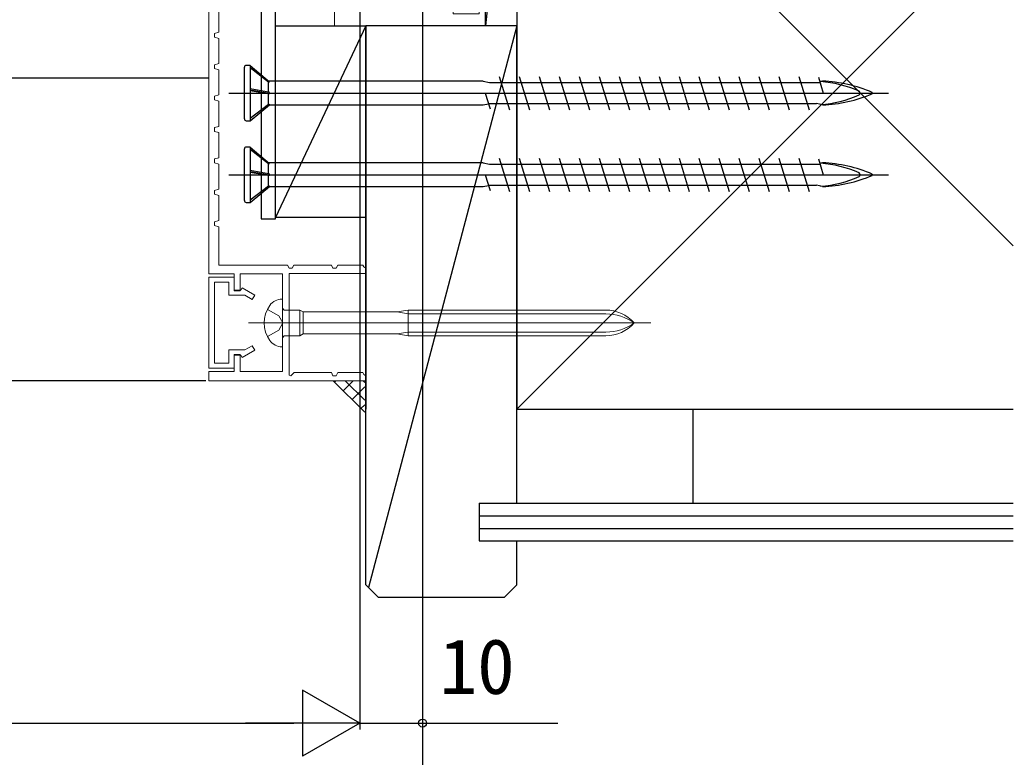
# Model space of a CAD drawing. Units: millimetres, scale not verified. Extents: x -525 to 525, y -783 to 779.
# Drawn here: x 167.7 to 325.8, y 131.4 to 248.8 of the extents above; entities that cross this region are included whole.
import ezdxf
from ezdxf.enums import TextEntityAlignment as Align

# ---------------------------------------------------------------- set-up
doc = ezdxf.new("R2010")
doc.units = ezdxf.units.MM
doc.header["$LTSCALE"] = 4
doc.layers.add('0-3_YKK_11', color=211, linetype='Continuous', lineweight=18)
doc.layers.add('0-4_YKK_11E', color=7, linetype='Continuous', lineweight=18)
for name, color, linetype in [('0-6_YKK_13', 4, 'Continuous'), ('0-7_YKK_D', 6, 'Continuous'), ('0-9_YSS_K', 3, 'Continuous'), ('0-A_YSS_KE', 3, 'Continuous')]:
    doc.layers.add(name, color=color, linetype=linetype)
doc.styles.add('ＭＳ ゴシック', font='')
doc.styles.get('ＭＳ ゴシック').set_extended_font_data('MS Gothic')

msp = doc.modelspace()

# ---------------------------------------------------------------- linework, layer by layer
at = {"layer": '0-3_YKK_11', "color": 30}
msp.add_line((197.771, 256.343), (197.771, 208.343), dxfattribs=at)
at = {"layer": '0-3_YKK_11', "color": 7}
for p, q in [((209.422, 204.343), (209.471, 204.343)), ((212.79, 198.793), (212.79, 202.293)), ((204.096, 200.543), (268.129, 200.543)), ((229.471, 198.493), (260.955, 198.493))]:
    msp.add_line(p, q, dxfattribs=at)
at = {"layer": '0-3_YKK_11', "color": 30}
for points in [[(222.415, 209.461), (222.271, 209.743), (218.271, 209.743), (218.016, 209.243), (217.526, 209.243), (217.271, 209.743), (211.271, 209.743), (211.016, 209.243), (210.526, 209.243), (210.271, 209.743), (199.371, 209.743), (199.371, 215.843), (198.671, 216.04), (198.671, 216.646), (199.371, 216.843), (199.371, 220.843), (198.671, 221.04), (198.671, 221.646), (199.371, 221.843), (199.371, 225.843), (198.671, 226.04), (198.671, 226.646), (199.371, 226.843), (199.371, 230.843), (198.671, 231.04), (198.671, 231.646), (199.371, 231.843), (199.371, 235.843), (198.671, 236.04), (198.671, 236.646), (199.371, 236.843), (199.371, 240.843), (198.671, 241.04), (198.671, 241.646), (199.371, 241.843), (199.371, 245.843), (198.671, 246.04), (198.671, 246.646), (199.371, 246.843), (199.371, 250.843)], [(222.771, 208.443), (222.771, 209.243), (222.415, 209.461)], [(197.771, 208.343), (201.771, 208.343), (201.771, 205.643), (202.771, 205.643), (202.771, 208.343), (209.471, 208.343), (209.471, 192.843), (202.771, 192.843), (202.771, 195.543), (201.771, 195.543), (201.771, 192.843), (197.771, 192.843), (197.771, 191.343), (222.771, 191.343)], [(222.415, 192.361), (222.271, 192.643), (218.271, 192.643), (218.016, 192.143), (217.526, 192.143), (217.271, 192.643), (211.354, 192.643), (210.818, 192.107), (210.571, 192.209), (210.571, 208.443), (222.771, 208.443)], [(222.771, 191.343), (222.771, 192.143), (222.415, 192.361)]]:
    msp.add_lwpolyline(points, dxfattribs=at)
msp.add_lwpolyline([(197.771, 207.843), (197.771, 193.343), (201.771, 193.343), (201.771, 195.443), (202.871, 195.443), (203.086, 195.069), (205.071, 196.215), (204.671, 196.908), (203.518, 196.243), (200.971, 196.243), (200.971, 194.143), (198.671, 194.143), (198.671, 207.043), (200.971, 207.043), (200.971, 204.943), (203.518, 204.943), (204.671, 204.277), (205.071, 204.97), (203.086, 206.116), (202.871, 205.743), (201.771, 205.743), (201.771, 207.843)], close=True, dxfattribs=at)
at = {"layer": '0-3_YKK_11', "color": 7}
for points in [[(209.471, 204.343), (209.471, 196.743), (209.422, 196.743)], [(207.079, 202.693), (208.93, 201.688), (209.539, 200.543), (208.93, 199.398), (207.079, 198.393)], [(209.471, 202.893), (209.771, 202.593), (212.271, 202.593)], [(260.955, 202.593), (229.471, 202.593), (227.671, 202.293), (212.79, 202.293), (212.271, 202.593), (212.271, 198.493), (209.771, 198.493), (209.471, 198.193)], [(229.471, 202.593), (229.471, 198.493), (227.671, 198.793), (229.471, 199.093), (260.955, 199.093)], [(260.955, 201.993), (229.471, 201.993), (227.671, 202.293)], [(227.671, 198.793), (212.79, 198.793), (212.271, 198.493)]]:
    msp.add_lwpolyline(points, dxfattribs=at)
for centre, radius, start, end in [((209.422, 201.943), 2.4, 90, 144.31464), ((211.371, 200.543), 4.8, 144.31464, 215.68536), ((260.955, 196.593), 6, 41.17288, 90), ((260.955, 194.234), 7.759, 54.40104, 90), ((260.955, 204.493), 6, 269.99998, 318.8271), ((260.955, 206.851), 7.759, 269.99998, 305.59899), ((209.422, 199.143), 2.4, 215.68536, 269.99998)]:
    msp.add_arc(centre, radius, start, end, dxfattribs=at)
at = {"layer": '0-4_YKK_11E', "color": 4}
msp.add_lwpolyline([(236.671, 291.843), (236.671, 249.743), (240.771, 249.743), (240.771, 252.843), (241.771, 252.843), (241.771, 247.843), (217.771, 247.843), (217.771, 253.843), (218.771, 253.843)], dxfattribs=at)
at = {"layer": '0-6_YKK_13'}
for p, q in [((203.426, 233.042), (203.426, 241.242)), ((204.326, 241.542), (203.726, 241.542)), ((204.326, 241.542), (204.326, 232.742)), ((204.326, 241.542), (207.442, 238.927)), ((204.326, 241.226), (207.27, 238.934)), ((197.771, 239.498), (4.712, 239.498)), ((207.27, 238.934), (207.442, 238.927)), ((207.27, 237.312), (207.27, 238.934)), ((241.426, 239.042), (207.305, 239.042)), ((241.426, 239.042), (242.442, 238.817)), ((242.442, 238.817), (244.277, 238.817)), ((243.975, 239.792), (245.617, 234.492)), ((244.277, 238.817), (295.033, 238.817)), ((247.155, 239.792), (248.797, 234.492)), ((250.335, 239.792), (251.977, 234.492)), ((253.515, 239.792), (255.157, 234.492)), ((256.695, 239.792), (258.337, 234.492)), ((259.875, 239.792), (261.517, 234.492)), ((263.055, 239.792), (264.697, 234.492)), ((266.235, 239.792), (267.877, 234.492)), ((269.415, 239.792), (271.057, 234.492)), ((272.595, 239.792), (274.237, 234.492)), ((275.775, 239.792), (277.417, 234.492)), ((278.955, 239.792), (280.597, 234.492)), ((282.135, 239.792), (283.777, 234.492)), ((285.315, 239.792), (286.957, 234.492)), ((288.495, 239.792), (290.137, 234.492)), ((291.675, 239.792), (293.317, 234.492)), ((294.774, 239.653), (295.552, 237.142)), ((295.426, 239.042), (294.993, 238.949)), ((200.926, 237.142), (305.926, 237.142)), ((204.326, 237.855), (207.27, 237.312)), ((207.442, 237.086), (204.326, 237.612)), ((204.326, 237.536), (207.27, 237.096)), ((207.27, 237.312), (207.442, 237.086)), ((241.739, 237.142), (242.517, 234.632)), ((207.27, 235.393), (207.27, 237.096)), ((207.27, 237.096), (207.442, 237.086)), ((204.326, 233.119), (207.27, 235.393)), ((204.326, 232.742), (207.442, 235.242)), ((207.442, 235.242), (207.27, 235.393)), ((207.442, 235.242), (241.426, 235.242)), ((241.426, 235.242), (242.265, 235.447)), ((242.258, 235.468), (294.477, 235.468)), ((295.426, 235.242), (294.477, 235.468)), ((203.726, 232.742), (204.326, 232.742)), ((203.426, 220.042), (203.426, 228.242)), ((204.326, 228.542), (203.726, 228.542)), ((204.326, 228.542), (204.326, 219.742)), ((204.326, 228.542), (207.442, 225.927)), ((204.326, 228.226), (207.27, 225.934)), ((243.975, 226.792), (245.617, 221.492)), ((247.155, 226.792), (248.797, 221.492)), ((250.335, 226.792), (251.977, 221.492)), ((253.515, 226.792), (255.157, 221.492)), ((256.695, 226.792), (258.337, 221.492)), ((259.875, 226.792), (261.517, 221.492)), ((263.055, 226.792), (264.697, 221.492)), ((266.235, 226.792), (267.877, 221.492)), ((269.415, 226.792), (271.057, 221.492)), ((272.595, 226.792), (274.237, 221.492)), ((275.775, 226.792), (277.417, 221.492)), ((278.955, 226.792), (280.597, 221.492)), ((282.135, 226.792), (283.777, 221.492)), ((285.315, 226.792), (286.957, 221.492)), ((288.495, 226.792), (290.137, 221.492)), ((291.675, 226.792), (293.317, 221.492)), ((294.774, 226.653), (295.552, 224.142)), ((204.326, 224.855), (207.27, 224.312)), ((207.442, 224.086), (204.326, 224.612)), ((204.326, 224.536), (207.27, 224.096)), ((207.27, 225.934), (207.442, 225.927)), ((207.27, 224.312), (207.27, 225.934)), ((241.426, 226.042), (207.305, 226.042)), ((241.426, 226.042), (242.442, 225.817)), ((242.442, 225.817), (244.277, 225.817)), ((244.277, 225.817), (295.033, 225.817)), ((295.426, 226.042), (294.993, 225.949)), ((200.926, 224.142), (305.926, 224.142)), ((207.27, 224.312), (207.442, 224.086)), ((207.27, 222.393), (207.27, 224.096)), ((207.27, 224.096), (207.442, 224.086)), ((241.739, 224.142), (242.517, 221.632)), ((204.326, 220.119), (207.27, 222.393)), ((204.326, 219.742), (207.442, 222.242)), ((207.442, 222.242), (207.27, 222.393)), ((207.442, 222.242), (241.426, 222.242)), ((241.426, 222.242), (242.265, 222.447)), ((242.258, 222.468), (294.477, 222.468)), ((295.426, 222.242), (294.477, 222.468)), ((203.726, 219.742), (204.326, 219.742))]:
    msp.add_line(p, q, dxfattribs=at)
msp.add_lwpolyline([(206.071, 253.843), (206.071, 217.143), (208.371, 217.143), (208.371, 253.843), (221.771, 253.843)], dxfattribs=at)
for centre, radius, start, end in [((203.726, 241.242), 0.3, 90, 180), ((293.922, 221.258), 17.748, 65.60689, 86.19629), ((294.479, 216.427), 22.635, 66.89336, 87.60385), ((301.114, 237.142), 0.312, 296.38444, 63.61556), ((303.309, 237.142), 0.117, 297.35017, 62.64983), ((293.922, 253.027), 17.748, 273.82521, 294.39311), ((294.479, 257.858), 22.635, 272.39615, 293.10664), ((203.726, 233.042), 0.3, 180, 270), ((203.726, 228.242), 0.3, 90, 180), ((293.922, 208.258), 17.748, 65.60689, 86.19629), ((294.479, 203.427), 22.635, 66.89336, 87.60385), ((293.922, 240.027), 17.748, 273.82521, 294.39311), ((294.479, 244.858), 22.635, 272.39615, 293.10664), ((301.114, 224.142), 0.312, 296.38444, 63.61556), ((303.309, 224.142), 0.117, 297.35017, 62.64983), ((203.726, 220.042), 0.3, 180, 270)]:
    msp.add_arc(centre, radius, start, end, dxfattribs=at)
at = {"layer": '0-7_YKK_D'}
for p, q in [((231.771, 256.543), (231.771, 135.843)), ((231.771, 256.543), (231.771, 115.843)), ((221.771, 255.843), (221.771, 135.843)), ((221.771, 255.843), (221.771, 135.843)), ((197.271, 191.343), (77.271, 191.343)), ((221.771, 136.843), (212.678, 142.093)), ((212.678, 142.093), (212.678, 131.593)), ((-208.729, 136.843), (211.271, 136.843)), ((221.771, 136.843), (203.584, 136.843)), ((221.771, 136.843), (212.678, 131.593))]:
    msp.add_line(p, q, dxfattribs=at)
msp.add_lwpolyline([(221.771, 136.843), (231.771, 136.843), (253.321, 136.843)], dxfattribs=at)
msp.add_circle((231.771, 136.843), 0.637, dxfattribs=at)
at = {"layer": '0-9_YSS_K'}
for p, q in [((246.771, 291.842), (241.771, 247.842)), ((246.771, 291.842), (325.771, 212.843)), ((246.771, 186.842), (325.771, 265.842)), ((222.771, 247.843), (208.371, 217.343)), ((222.771, 247.842), (222.771, 186.842)), ((222.771, 158.842), (222.771, 247.842)), ((246.771, 247.842), (222.771, 247.842)), ((246.771, 247.842), (223.188, 158.425)), ((246.771, 171.842), (246.771, 247.842)), ((222.571, 186.342), (217.571, 191.342)), ((217.735, 191.178), (217.9, 191.342)), ((219.149, 189.764), (220.728, 191.342)), ((222.571, 188.251), (219.48, 191.342)), ((222.571, 191.079), (222.308, 191.342)), ((220.564, 188.349), (222.571, 190.357)), ((221.978, 186.935), (222.571, 187.528)), ((246.771, 186.842), (325.771, 186.842)), ((274.771, 186.842), (274.771, 171.842)), ((240.771, 171.842), (325.771, 171.842)), ((240.771, 171.842), (240.771, 165.842)), ((240.771, 169.842), (325.771, 169.842)), ((240.771, 167.842), (325.771, 167.842)), ((240.771, 165.842), (325.771, 165.842)), ((246.771, 158.842), (246.771, 165.842)), ((222.771, 158.842), (224.771, 156.842)), ((246.771, 158.842), (244.771, 156.842)), ((244.771, 156.842), (224.771, 156.842))]:
    msp.add_line(p, q, dxfattribs=at)
for points in [[(246.771, 247.842), (241.771, 247.842), (241.771, 291.842), (246.771, 291.842)], [(208.371, 247.843), (222.771, 247.843), (222.771, 217.343), (208.371, 217.343)]]:
    msp.add_lwpolyline(points, close=True, dxfattribs=at)
at = {"layer": '0-A_YSS_KE'}
msp.add_lwpolyline([(325.771, 291.842), (246.771, 291.842), (246.771, 186.842), (325.771, 186.842)], dxfattribs=at)

# ---------------------------------------------------------------- texts
at = {"layer": '0-7_YKK_D', "style": 'ＭＳ ゴシック'}
msp.add_text('10', height=8.798, dxfattribs=at).set_placement((234.48, 138.843), align=Align.BOTTOM_LEFT)

doc.saveas('drawing.dxf')
